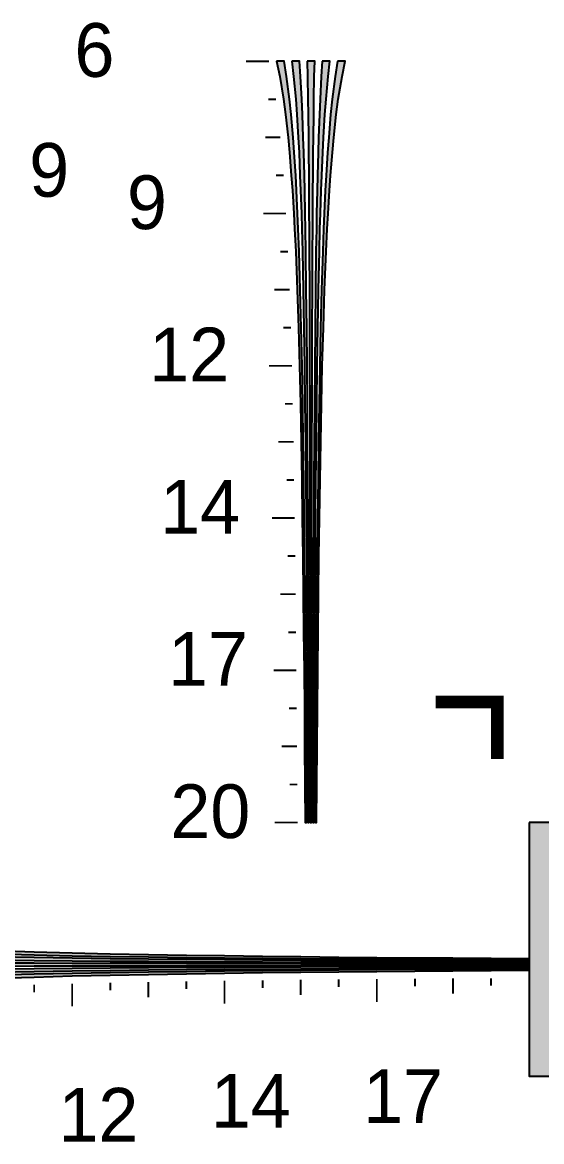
# Model space of a CAD drawing. Header units: millimetres. Extents: x 0 to 791, y 0 to 492.
# Drawn here: x 295.7 to 377.5, y 221.8 to 398.3 of the extents above; entities that cross this region are included whole.
import ezdxf

# ---------------------------------------------------------------- set-up
doc = ezdxf.new("R2010")
doc.units = ezdxf.units.MM
for name, color, linetype in [('CENTER', 7, 'Continuous'), ('LABELS', 7, 'Continuous'), ('SFR', 7, 'Continuous')]:
    doc.layers.add(name, color=color, linetype=linetype)

msp = doc.modelspace()

# ---------------------------------------------------------------- hatches: boundary and pattern name
at = {"layer": 'CENTER', "true_color": 0x000000}
h = msp.add_hatch(color=7, dxfattribs=at)
h.dxf.hatch_style = 1
h.paths.add_polyline_path([(335.77, 392.13), (336.26, 389.73), (336.85, 386.13), (337.17, 383.73), (337.57, 380.13), (337.8, 377.73), (338.08, 374.13), (338.25, 371.73), (338.47, 368.13), (338.59, 365.73), (338.77, 362.12), (339.01, 356.12), (339.21, 350.12), (339.37, 344.12), (339.51, 338.12), (339.63, 332.12), (339.73, 326.12), (339.82, 320.12), (339.9, 314.12), (339.97, 308.12), (340.03, 302.12), (340.09, 296.12), (340.14, 290.12), (340.18, 284.12), (340.23, 278.12), (340.27, 272.12), (340.47, 272.12), (340.44, 278.12), (340.41, 284.12), (340.37, 290.12), (340.33, 296.12), (340.29, 302.12), (340.23, 308.12), (340.18, 314.12), (340.12, 320.12), (340.05, 326.12), (339.97, 332.12), (339.88, 338.12), (339.77, 344.12), (339.64, 350.12), (339.49, 356.12), (339.3, 362.12), (339.17, 365.73), (339.07, 368.13), (338.9, 371.73), (338.77, 374.13), (338.55, 377.73), (338.37, 380.13), (338.05, 383.73), (337.81, 386.13), (337.35, 389.73), (336.97, 392.13), (335.77, 392.13), (335.77, 392.13)])
h = msp.add_hatch(color=7, dxfattribs=at)
h.dxf.hatch_style = 1
h.paths.add_polyline_path([(338.17, 392.13), (338.44, 389.73), (338.77, 386.13), (338.95, 383.73), (339.17, 380.13), (339.3, 377.73), (339.45, 374.13), (339.55, 371.73), (339.67, 368.13), (339.74, 365.73), (339.84, 362.12), (339.97, 356.12), (340.08, 350.12), (340.17, 344.12), (340.24, 338.12), (340.31, 332.12), (340.37, 326.12), (340.42, 320.12), (340.46, 314.12), (340.5, 308.12), (340.54, 302.12), (340.57, 296.12), (340.6, 290.12), (340.62, 284.12), (340.65, 278.12), (340.67, 272.12), (340.87, 272.12), (340.86, 278.12), (340.84, 284.12), (340.83, 290.12), (340.81, 296.12), (340.79, 302.12), (340.77, 308.12), (340.74, 314.12), (340.72, 320.12), (340.69, 326.12), (340.65, 332.12), (340.62, 338.12), (340.57, 344.12), (340.51, 350.12), (340.45, 356.12), (340.37, 362.12), (340.31, 365.73), (340.27, 368.13), (340.2, 371.73), (340.14, 374.13), (340.05, 377.73), (339.97, 380.13), (339.84, 383.73), (339.73, 386.13), (339.53, 389.73), (339.37, 392.13), (338.17, 392.13), (338.17, 392.13)])
h = msp.add_hatch(color=7, dxfattribs=at)
h.dxf.hatch_style = 1
h.paths.add_polyline_path([(340.57, 392.13), (340.62, 389.73), (340.69, 386.13), (340.72, 383.73), (340.77, 380.13), (340.8, 377.73), (340.83, 374.13), (340.84, 371.73), (340.87, 368.13), (340.88, 365.73), (340.9, 362.12), (340.93, 356.12), (340.95, 350.12), (340.97, 344.12), (340.98, 338.12), (340.99, 332.12), (341.01, 326.12), (341.02, 320.12), (341.02, 314.12), (341.04, 308.12), (341.04, 302.12), (341.05, 296.12), (341.05, 290.12), (341.06, 284.12), (341.07, 278.12), (341.07, 272.12), (341.27, 272.12), (341.27, 278.12), (341.28, 284.12), (341.28, 290.12), (341.29, 296.12), (341.29, 302.12), (341.3, 308.12), (341.31, 314.12), (341.32, 320.12), (341.33, 326.12), (341.34, 332.12), (341.35, 338.12), (341.37, 344.12), (341.38, 350.12), (341.41, 356.12), (341.43, 362.12), (341.46, 365.73), (341.47, 368.13), (341.49, 371.73), (341.51, 374.13), (341.55, 377.73), (341.57, 380.13), (341.61, 383.73), (341.65, 386.13), (341.71, 389.73), (341.77, 392.13), (340.57, 392.13), (340.57, 392.13)])
h = msp.add_hatch(color=7, dxfattribs=at)
h.dxf.hatch_style = 1
h.paths.add_polyline_path([(342.97, 392.13), (342.81, 389.73), (342.61, 386.13), (342.5, 383.73), (342.37, 380.13), (342.3, 377.73), (342.19, 374.13), (342.14, 371.73), (342.07, 368.13), (342.03, 365.73), (341.97, 362.12), (341.89, 356.12), (341.82, 350.12), (341.77, 344.12), (341.72, 338.12), (341.68, 332.12), (341.65, 326.12), (341.62, 320.12), (341.59, 314.12), (341.57, 308.12), (341.55, 302.12), (341.53, 296.12), (341.51, 290.12), (341.5, 284.12), (341.48, 278.12), (341.47, 272.12), (341.67, 272.12), (341.69, 278.12), (341.71, 284.12), (341.74, 290.12), (341.77, 296.12), (341.8, 302.12), (341.83, 308.12), (341.88, 314.12), (341.92, 320.12), (341.97, 326.12), (342.03, 332.12), (342.09, 338.12), (342.17, 344.12), (342.26, 350.12), (342.37, 356.12), (342.5, 362.12), (342.6, 365.73), (342.67, 368.13), (342.79, 371.73), (342.88, 374.13), (343.05, 377.73), (343.17, 380.13), (343.39, 383.73), (343.57, 386.13), (343.9, 389.73), (344.17, 392.13), (342.97, 392.13), (342.97, 392.13)])
h = msp.add_hatch(color=7, dxfattribs=at)
h.dxf.hatch_style = 1
h.paths.add_polyline_path([(345.37, 392.13), (344.98, 389.73), (344.53, 386.13), (344.28, 383.73), (343.97, 380.13), (343.8, 377.73), (343.57, 374.13), (343.44, 371.73), (343.27, 368.13), (343.17, 365.73), (343.03, 362.12), (342.85, 356.12), (342.7, 350.12), (342.57, 344.12), (342.46, 338.12), (342.37, 332.12), (342.29, 326.12), (342.22, 320.12), (342.16, 314.12), (342.1, 308.12), (342.05, 302.12), (342.01, 296.12), (341.97, 290.12), (341.93, 284.12), (341.9, 278.12), (341.87, 272.12), (342.07, 272.12), (342.11, 278.12), (342.15, 284.12), (342.19, 290.12), (342.25, 296.12), (342.3, 302.12), (342.37, 308.12), (342.44, 314.12), (342.52, 320.12), (342.61, 326.12), (342.71, 332.12), (342.83, 338.12), (342.97, 344.12), (343.13, 350.12), (343.33, 356.12), (343.57, 362.12), (343.74, 365.73), (343.87, 368.13), (344.08, 371.73), (344.25, 374.13), (344.55, 377.73), (344.77, 380.13), (345.17, 383.73), (345.49, 386.13), (346.08, 389.73), (346.57, 392.13), (345.37, 392.13), (345.37, 392.13)])
h = msp.add_hatch(color=7, dxfattribs=at)
h.dxf.hatch_style = 1
h.paths.add_polyline_path([(375.56, 272.13), (375.56, 232.12), (415.56, 232.12), (415.56, 272.13), (375.56, 272.13)])
h = msp.add_hatch(color=7, dxfattribs=at)
h.dxf.hatch_style = 1
h.paths.add_polyline_path([(255.56, 253.93), (257.96, 253.54), (261.56, 253.09), (263.96, 252.84), (267.56, 252.53), (269.96, 252.35), (273.56, 252.13), (275.96, 251.99), (279.56, 251.83), (281.96, 251.72), (285.56, 251.59), (291.56, 251.41), (297.56, 251.26), (303.56, 251.12), (309.56, 251.02), (315.56, 250.93), (321.56, 250.85), (327.56, 250.78), (333.56, 250.72), (339.56, 250.66), (345.56, 250.61), (351.56, 250.57), (357.56, 250.52), (363.56, 250.49), (369.56, 250.46), (375.56, 250.43), (375.56, 250.63), (369.56, 250.67), (363.56, 250.71), (357.56, 250.75), (351.56, 250.81), (345.56, 250.86), (339.56, 250.93), (333.56, 251), (327.56, 251.08), (321.56, 251.17), (315.56, 251.27), (309.56, 251.39), (303.56, 251.53), (297.56, 251.69), (291.56, 251.89), (285.56, 252.13), (281.96, 252.3), (279.56, 252.43), (275.96, 252.64), (273.56, 252.81), (269.96, 253.1), (267.56, 253.33), (263.96, 253.73), (261.56, 254.05), (257.96, 254.63), (255.56, 255.13), (255.56, 253.93), (255.56, 253.93)])
h = msp.add_hatch(color=7, dxfattribs=at)
h.dxf.hatch_style = 1
h.paths.add_polyline_path([(255.56, 251.53), (257.96, 251.36), (261.56, 251.17), (263.96, 251.06), (267.56, 250.93), (269.96, 250.85), (273.56, 250.75), (275.96, 250.7), (279.56, 250.63), (281.96, 250.58), (285.56, 250.52), (291.56, 250.45), (297.56, 250.38), (303.56, 250.33), (309.56, 250.28), (315.56, 250.24), (321.56, 250.21), (327.56, 250.18), (333.56, 250.15), (339.56, 250.13), (345.56, 250.1), (351.56, 250.09), (357.56, 250.07), (363.56, 250.06), (369.56, 250.04), (375.56, 250.02), (375.56, 250.22), (369.56, 250.25), (363.56, 250.27), (357.56, 250.29), (351.56, 250.32), (345.56, 250.36), (339.56, 250.39), (333.56, 250.43), (327.56, 250.48), (321.56, 250.52), (315.56, 250.58), (309.56, 250.65), (303.56, 250.73), (297.56, 250.82), (291.56, 250.93), (285.56, 251.06), (281.96, 251.15), (279.56, 251.23), (275.96, 251.35), (273.56, 251.44), (269.96, 251.6), (267.56, 251.72), (263.96, 251.95), (261.56, 252.13), (257.96, 252.46), (255.56, 252.73), (255.56, 251.53), (255.56, 251.53)])
h = msp.add_hatch(color=7, dxfattribs=at)
h.dxf.hatch_style = 1
h.paths.add_polyline_path([(255.56, 249.13), (257.96, 249.18), (261.56, 249.25), (263.96, 249.28), (267.56, 249.32), (269.96, 249.35), (273.56, 249.38), (275.96, 249.4), (279.56, 249.43), (281.96, 249.44), (285.56, 249.46), (291.56, 249.49), (297.56, 249.51), (303.56, 249.53), (309.56, 249.54), (315.56, 249.55), (321.56, 249.56), (327.56, 249.58), (333.56, 249.58), (339.56, 249.59), (345.56, 249.6), (351.56, 249.61), (357.56, 249.61), (363.56, 249.62), (369.56, 249.62), (375.56, 249.62), (375.56, 249.83), (369.56, 249.83), (363.56, 249.83), (357.56, 249.84), (351.56, 249.85), (345.56, 249.85), (339.56, 249.86), (333.56, 249.87), (327.56, 249.88), (321.56, 249.89), (315.56, 249.9), (309.56, 249.91), (303.56, 249.92), (297.56, 249.94), (291.56, 249.97), (285.56, 249.99), (281.96, 250.01), (279.56, 250.03), (275.96, 250.05), (273.56, 250.07), (269.96, 250.1), (267.56, 250.13), (263.96, 250.17), (261.56, 250.21), (257.96, 250.27), (255.56, 250.33), (255.56, 249.13), (255.56, 249.13)])
h = msp.add_hatch(color=7, dxfattribs=at)
h.dxf.hatch_style = 1
h.paths.add_polyline_path([(255.56, 246.73), (257.96, 247), (261.56, 247.33), (263.96, 247.51), (267.56, 247.73), (269.96, 247.85), (273.56, 248.01), (275.96, 248.11), (279.56, 248.23), (281.96, 248.3), (285.56, 248.39), (291.56, 248.53), (297.56, 248.63), (303.56, 248.72), (309.56, 248.8), (315.56, 248.87), (321.56, 248.93), (327.56, 248.98), (333.56, 249.02), (339.56, 249.06), (345.56, 249.1), (351.56, 249.13), (357.56, 249.16), (363.56, 249.18), (369.56, 249.2), (375.56, 249.23), (375.56, 249.43), (369.56, 249.41), (363.56, 249.4), (357.56, 249.38), (351.56, 249.37), (345.56, 249.35), (339.56, 249.32), (333.56, 249.3), (327.56, 249.28), (321.56, 249.25), (315.56, 249.21), (309.56, 249.17), (303.56, 249.13), (297.56, 249.07), (291.56, 249.01), (285.56, 248.93), (281.96, 248.87), (279.56, 248.83), (275.96, 248.75), (273.56, 248.7), (269.96, 248.6), (267.56, 248.53), (263.96, 248.39), (261.56, 248.29), (257.96, 248.09), (255.56, 247.93), (255.56, 246.73), (255.56, 246.73)])
h = msp.add_hatch(color=7, dxfattribs=at)
h.dxf.hatch_style = 1
h.paths.add_polyline_path([(255.56, 244.33), (257.96, 244.82), (261.56, 245.41), (263.96, 245.72), (267.56, 246.13), (269.96, 246.35), (273.56, 246.64), (275.96, 246.81), (279.56, 247.03), (281.96, 247.15), (285.56, 247.32), (291.56, 247.57), (297.56, 247.76), (303.56, 247.93), (309.56, 248.06), (315.56, 248.18), (321.56, 248.29), (327.56, 248.38), (333.56, 248.45), (339.56, 248.53), (345.56, 248.59), (351.56, 248.65), (357.56, 248.7), (363.56, 248.74), (369.56, 248.78), (375.56, 248.83), (375.56, 249.02), (369.56, 248.99), (363.56, 248.96), (357.56, 248.93), (351.56, 248.89), (345.56, 248.84), (339.56, 248.79), (333.56, 248.74), (327.56, 248.68), (321.56, 248.6), (315.56, 248.53), (309.56, 248.43), (303.56, 248.33), (297.56, 248.2), (291.56, 248.05), (285.56, 247.86), (281.96, 247.73), (279.56, 247.63), (275.96, 247.46), (273.56, 247.33), (269.96, 247.1), (267.56, 246.92), (263.96, 246.61), (261.56, 246.37), (257.96, 245.91), (255.56, 245.53), (255.56, 244.33)])

# ---------------------------------------------------------------- linework, layer by layer
at = {"layer": 'CENTER', "color": 250, "lineweight": 35, "const_width": 0.3}
for points in [[(330.97, 392.13), (334.57, 392.13)], [(334.45, 386.13), (335.65, 386.13)], [(333.97, 380.13), (336.37, 380.13)], [(335.68, 374.13), (336.88, 374.13)], [(333.67, 368.13), (337.27, 368.13)], [(336.37, 362.12), (337.57, 362.12)], [(335.41, 356.12), (337.81, 356.12)], [(336.81, 350.12), (338.01, 350.12)], [(334.57, 344.12), (338.17, 344.12)], [(337.11, 338.12), (338.31, 338.12)], [(336.03, 332.13), (338.43, 332.13)], [(337.33, 326.12), (338.53, 326.12)], [(335.02, 320.12), (338.62, 320.12)], [(337.5, 314.12), (338.7, 314.12)], [(336.37, 308.12), (338.77, 308.12)], [(337.63, 302.12), (338.83, 302.12)], [(335.29, 296.12), (338.89, 296.12)], [(337.74, 290.12), (338.94, 290.12)], [(336.58, 284.12), (338.98, 284.12)], [(337.83, 278.12), (339.03, 278.12)], [(335.47, 272.12), (339.07, 272.12)], [(315.56, 244.58), (315.56, 246.98)], [(321.56, 245.89), (321.56, 247.09)], [(327.56, 243.58), (327.56, 247.18)], [(333.56, 246.05), (333.56, 247.25)], [(339.56, 244.93), (339.56, 247.33)], [(345.56, 246.19), (345.56, 247.39)], [(351.56, 243.85), (351.56, 247.45)], [(357.56, 246.3), (357.56, 247.5)], [(363.56, 245.14), (363.56, 247.54)], [(369.56, 246.38), (369.56, 247.58)], [(297.56, 245.36), (297.56, 246.56)], [(303.56, 243.13), (303.56, 246.73)], [(309.56, 245.66), (309.56, 246.86)]]:
    msp.add_lwpolyline(points, dxfattribs=at)
at = {"layer": 'CENTER', "color": 250}
for points in [[(335.77, 392.13), (336.26, 389.73), (336.85, 386.13), (337.17, 383.73), (337.57, 380.13), (337.8, 377.73), (338.08, 374.13), (338.25, 371.73), (338.47, 368.13), (338.59, 365.73), (338.77, 362.12), (339.01, 356.12), (339.21, 350.12), (339.37, 344.12), (339.51, 338.12), (339.63, 332.12), (339.73, 326.12), (339.82, 320.12), (339.9, 314.12), (339.97, 308.12), (340.03, 302.12), (340.09, 296.12), (340.14, 290.12), (340.18, 284.12), (340.23, 278.12), (340.27, 272.12), (340.47, 272.12), (340.44, 278.12), (340.41, 284.12), (340.37, 290.12), (340.33, 296.12), (340.29, 302.12), (340.23, 308.12), (340.18, 314.12), (340.12, 320.12), (340.05, 326.12), (339.97, 332.12), (339.88, 338.12), (339.77, 344.12), (339.64, 350.12), (339.49, 356.12), (339.3, 362.12), (339.17, 365.73), (339.07, 368.13), (338.9, 371.73), (338.77, 374.13), (338.55, 377.73), (338.37, 380.13), (338.05, 383.73), (337.81, 386.13), (337.35, 389.73), (336.97, 392.13), (335.77, 392.13), (335.77, 392.13)], [(338.17, 392.13), (338.44, 389.73), (338.77, 386.13), (338.95, 383.73), (339.17, 380.13), (339.3, 377.73), (339.45, 374.13), (339.55, 371.73), (339.67, 368.13), (339.74, 365.73), (339.84, 362.12), (339.97, 356.12), (340.08, 350.12), (340.17, 344.12), (340.24, 338.12), (340.31, 332.12), (340.37, 326.12), (340.42, 320.12), (340.46, 314.12), (340.5, 308.12), (340.54, 302.12), (340.57, 296.12), (340.6, 290.12), (340.62, 284.12), (340.65, 278.12), (340.67, 272.12), (340.87, 272.12), (340.86, 278.12), (340.84, 284.12), (340.83, 290.12), (340.81, 296.12), (340.79, 302.12), (340.77, 308.12), (340.74, 314.12), (340.72, 320.12), (340.69, 326.12), (340.65, 332.12), (340.62, 338.12), (340.57, 344.12), (340.51, 350.12), (340.45, 356.12), (340.37, 362.12), (340.31, 365.73), (340.27, 368.13), (340.2, 371.73), (340.14, 374.13), (340.05, 377.73), (339.97, 380.13), (339.84, 383.73), (339.73, 386.13), (339.53, 389.73), (339.37, 392.13), (338.17, 392.13), (338.17, 392.13)], [(340.57, 392.13), (340.62, 389.73), (340.69, 386.13), (340.72, 383.73), (340.77, 380.13), (340.8, 377.73), (340.83, 374.13), (340.84, 371.73), (340.87, 368.13), (340.88, 365.73), (340.9, 362.12), (340.93, 356.12), (340.95, 350.12), (340.97, 344.12), (340.98, 338.12), (340.99, 332.12), (341.01, 326.12), (341.02, 320.12), (341.02, 314.12), (341.04, 308.12), (341.04, 302.12), (341.05, 296.12), (341.05, 290.12), (341.06, 284.12), (341.07, 278.12), (341.07, 272.12), (341.27, 272.12), (341.27, 278.12), (341.28, 284.12), (341.28, 290.12), (341.29, 296.12), (341.29, 302.12), (341.3, 308.12), (341.31, 314.12), (341.32, 320.12), (341.33, 326.12), (341.34, 332.12), (341.35, 338.12), (341.37, 344.12), (341.38, 350.12), (341.41, 356.12), (341.43, 362.12), (341.46, 365.73), (341.47, 368.13), (341.49, 371.73), (341.51, 374.13), (341.55, 377.73), (341.57, 380.13), (341.61, 383.73), (341.65, 386.13), (341.71, 389.73), (341.77, 392.13), (340.57, 392.13), (340.57, 392.13)], [(342.97, 392.13), (342.81, 389.73), (342.61, 386.13), (342.5, 383.73), (342.37, 380.13), (342.3, 377.73), (342.19, 374.13), (342.14, 371.73), (342.07, 368.13), (342.03, 365.73), (341.97, 362.12), (341.89, 356.12), (341.82, 350.12), (341.77, 344.12), (341.72, 338.12), (341.68, 332.12), (341.65, 326.12), (341.62, 320.12), (341.59, 314.12), (341.57, 308.12), (341.55, 302.12), (341.53, 296.12), (341.51, 290.12), (341.5, 284.12), (341.48, 278.12), (341.47, 272.12), (341.67, 272.12), (341.69, 278.12), (341.71, 284.12), (341.74, 290.12), (341.77, 296.12), (341.8, 302.12), (341.83, 308.12), (341.88, 314.12), (341.92, 320.12), (341.97, 326.12), (342.03, 332.12), (342.09, 338.12), (342.17, 344.12), (342.26, 350.12), (342.37, 356.12), (342.5, 362.12), (342.6, 365.73), (342.67, 368.13), (342.79, 371.73), (342.88, 374.13), (343.05, 377.73), (343.17, 380.13), (343.39, 383.73), (343.57, 386.13), (343.9, 389.73), (344.17, 392.13), (342.97, 392.13), (342.97, 392.13)], [(345.37, 392.13), (344.98, 389.73), (344.53, 386.13), (344.28, 383.73), (343.97, 380.13), (343.8, 377.73), (343.57, 374.13), (343.44, 371.73), (343.27, 368.13), (343.17, 365.73), (343.03, 362.12), (342.85, 356.12), (342.7, 350.12), (342.57, 344.12), (342.46, 338.12), (342.37, 332.12), (342.29, 326.12), (342.22, 320.12), (342.16, 314.12), (342.1, 308.12), (342.05, 302.12), (342.01, 296.12), (341.97, 290.12), (341.93, 284.12), (341.9, 278.12), (341.87, 272.12), (342.07, 272.12), (342.11, 278.12), (342.15, 284.12), (342.19, 290.12), (342.25, 296.12), (342.3, 302.12), (342.37, 308.12), (342.44, 314.12), (342.52, 320.12), (342.61, 326.12), (342.71, 332.12), (342.83, 338.12), (342.97, 344.12), (343.13, 350.12), (343.33, 356.12), (343.57, 362.12), (343.74, 365.73), (343.87, 368.13), (344.08, 371.73), (344.25, 374.13), (344.55, 377.73), (344.77, 380.13), (345.17, 383.73), (345.49, 386.13), (346.08, 389.73), (346.57, 392.13), (345.37, 392.13), (345.37, 392.13)], [(375.56, 272.13), (375.56, 232.12), (415.56, 232.12), (415.56, 272.13), (375.56, 272.13)]]:
    msp.add_lwpolyline(points, close=True, dxfattribs=at)
for points in [[(291.56, 251.41), (297.56, 251.26), (303.56, 251.12), (309.56, 251.02), (315.56, 250.93), (321.56, 250.85), (327.56, 250.78), (333.56, 250.72), (339.56, 250.66), (345.56, 250.61), (351.56, 250.57), (357.56, 250.52), (363.56, 250.49), (369.56, 250.46), (375.56, 250.43), (375.56, 250.63), (369.56, 250.67), (363.56, 250.71), (357.56, 250.75), (351.56, 250.81), (345.56, 250.86), (339.56, 250.93), (333.56, 251), (327.56, 251.08), (321.56, 251.17), (315.56, 251.27), (309.56, 251.39), (303.56, 251.53), (297.56, 251.69), (291.56, 251.89)], [(291.56, 250.45), (297.56, 250.38), (303.56, 250.33), (309.56, 250.28), (315.56, 250.24), (321.56, 250.21), (327.56, 250.18), (333.56, 250.15), (339.56, 250.13), (345.56, 250.1), (351.56, 250.09), (357.56, 250.07), (363.56, 250.06), (369.56, 250.04), (375.56, 250.02), (375.56, 250.22), (369.56, 250.25), (363.56, 250.27), (357.56, 250.29), (351.56, 250.32), (345.56, 250.36), (339.56, 250.39), (333.56, 250.43), (327.56, 250.48), (321.56, 250.52), (315.56, 250.58), (309.56, 250.65), (303.56, 250.73), (297.56, 250.82), (291.56, 250.93)], [(291.56, 249.49), (297.56, 249.51), (303.56, 249.53), (309.56, 249.54), (315.56, 249.55), (321.56, 249.56), (327.56, 249.58), (333.56, 249.58), (339.56, 249.59), (345.56, 249.6), (351.56, 249.61), (357.56, 249.61), (363.56, 249.62), (369.56, 249.62), (375.56, 249.62), (375.56, 249.83), (369.56, 249.83), (363.56, 249.83), (357.56, 249.84), (351.56, 249.85), (345.56, 249.85), (339.56, 249.86), (333.56, 249.87), (327.56, 249.88), (321.56, 249.89), (315.56, 249.9), (309.56, 249.91), (303.56, 249.92), (297.56, 249.94), (291.56, 249.97)], [(291.56, 248.53), (297.56, 248.63), (303.56, 248.72), (309.56, 248.8), (315.56, 248.87), (321.56, 248.93), (327.56, 248.98), (333.56, 249.02), (339.56, 249.06), (345.56, 249.1), (351.56, 249.13), (357.56, 249.16), (363.56, 249.18), (369.56, 249.2), (375.56, 249.23), (375.56, 249.43), (369.56, 249.41), (363.56, 249.4), (357.56, 249.38), (351.56, 249.37), (345.56, 249.35), (339.56, 249.32), (333.56, 249.3), (327.56, 249.28), (321.56, 249.25), (315.56, 249.21), (309.56, 249.17), (303.56, 249.13), (297.56, 249.07), (291.56, 249.01)], [(291.56, 247.57), (297.56, 247.76), (303.56, 247.93), (309.56, 248.06), (315.56, 248.18), (321.56, 248.29), (327.56, 248.38), (333.56, 248.45), (339.56, 248.53), (345.56, 248.59), (351.56, 248.65), (357.56, 248.7), (363.56, 248.74), (369.56, 248.78), (375.56, 248.83), (375.56, 249.02), (369.56, 248.99), (363.56, 248.96), (357.56, 248.93), (351.56, 248.89), (345.56, 248.84), (339.56, 248.79), (333.56, 248.74), (327.56, 248.68), (321.56, 248.6), (315.56, 248.53), (309.56, 248.43), (303.56, 248.33), (297.56, 248.2), (291.56, 248.05)]]:
    msp.add_lwpolyline(points, dxfattribs=at)
at = {"layer": 'CENTER', "color": 250, "true_color": 0x000000}
for points in [[(336.97, 392.13), (335.77, 392.13), (336.26, 389.73)], [(336.97, 392.13), (336.26, 389.73), (336.85, 386.13)], [(336.97, 392.13), (336.85, 386.13), (337.17, 383.73)], [(336.97, 392.13), (337.17, 383.73), (337.57, 380.13)], [(336.97, 392.13), (337.57, 380.13), (337.8, 377.73)], [(336.97, 392.13), (337.8, 377.73), (338.08, 374.13)], [(336.97, 392.13), (338.08, 374.13), (338.25, 371.73)], [(336.97, 392.13), (338.25, 371.73), (339.64, 350.12)], [(336.97, 392.13), (339.64, 350.12), (339.49, 356.12)], [(336.97, 392.13), (339.49, 356.12), (339.3, 362.12)], [(336.97, 392.13), (339.3, 362.12), (339.17, 365.73)], [(336.97, 392.13), (339.17, 365.73), (339.07, 368.13)], [(336.97, 392.13), (339.07, 368.13), (338.9, 371.73)], [(336.97, 392.13), (338.9, 371.73), (338.77, 374.13)], [(336.97, 392.13), (338.77, 374.13), (338.55, 377.73)], [(336.97, 392.13), (338.55, 377.73), (338.37, 380.13)], [(336.97, 392.13), (338.37, 380.13), (338.05, 383.73)], [(336.97, 392.13), (338.05, 383.73), (337.81, 386.13)], [(337.81, 386.13), (337.35, 389.73), (336.97, 392.13)], [(339.37, 392.13), (338.17, 392.13), (338.44, 389.73)], [(339.37, 392.13), (338.44, 389.73), (338.77, 386.13)], [(339.37, 392.13), (338.77, 386.13), (338.95, 383.73)], [(339.37, 392.13), (338.95, 383.73), (339.17, 380.13)], [(339.37, 392.13), (339.17, 380.13), (339.3, 377.73)], [(339.37, 392.13), (339.3, 377.73), (339.45, 374.13)], [(339.37, 392.13), (339.45, 374.13), (339.55, 371.73)], [(339.37, 392.13), (339.55, 371.73), (339.67, 368.13)], [(339.37, 392.13), (339.67, 368.13), (339.74, 365.73)], [(339.37, 392.13), (339.74, 365.73), (339.84, 362.12)], [(339.37, 392.13), (339.84, 362.12), (339.97, 356.12)], [(339.37, 392.13), (339.97, 356.12), (340.08, 350.12)], [(339.37, 392.13), (340.08, 350.12), (340.74, 314.12)], [(339.37, 392.13), (340.74, 314.12), (340.72, 320.12)], [(339.37, 392.13), (340.72, 320.12), (340.69, 326.12)], [(339.37, 392.13), (340.69, 326.12), (340.65, 332.12)], [(339.37, 392.13), (340.65, 332.12), (340.62, 338.12)], [(339.37, 392.13), (340.62, 338.12), (340.57, 344.12)], [(339.37, 392.13), (340.57, 344.12), (340.51, 350.12)], [(339.37, 392.13), (340.51, 350.12), (340.45, 356.12)], [(339.37, 392.13), (340.45, 356.12), (340.37, 362.12)], [(339.37, 392.13), (340.37, 362.12), (340.31, 365.73)], [(339.37, 392.13), (340.31, 365.73), (340.27, 368.13)], [(339.37, 392.13), (340.27, 368.13), (340.2, 371.73)], [(339.37, 392.13), (340.2, 371.73), (340.14, 374.13)], [(339.37, 392.13), (340.14, 374.13), (340.05, 377.73)], [(339.37, 392.13), (340.05, 377.73), (339.97, 380.13)], [(339.37, 392.13), (339.97, 380.13), (339.84, 383.73)], [(339.37, 392.13), (339.84, 383.73), (339.73, 386.13)], [(339.73, 386.13), (339.53, 389.73), (339.37, 392.13)], [(341.77, 392.13), (340.57, 392.13), (340.62, 389.73)], [(341.77, 392.13), (340.62, 389.73), (340.69, 386.13)], [(341.77, 392.13), (340.69, 386.13), (340.72, 383.73)], [(341.77, 392.13), (340.72, 383.73), (340.77, 380.13)], [(341.77, 392.13), (340.77, 380.13), (340.8, 377.73)], [(341.77, 392.13), (340.8, 377.73), (340.83, 374.13)], [(341.77, 392.13), (340.83, 374.13), (340.84, 371.73)], [(341.77, 392.13), (340.84, 371.73), (340.87, 368.13)], [(341.77, 392.13), (340.87, 368.13), (340.88, 365.73)], [(341.77, 392.13), (340.88, 365.73), (340.9, 362.12)], [(341.77, 392.13), (340.9, 362.12), (340.93, 356.12)], [(340.93, 356.12), (341.71, 389.73), (341.77, 392.13)], [(344.17, 392.13), (342.37, 380.13), (342.3, 377.73)], [(342.3, 377.73), (343.9, 389.73), (344.17, 392.13)], [(344.17, 392.13), (342.5, 383.73), (342.37, 380.13)], [(344.17, 392.13), (342.61, 386.13), (342.5, 383.73)], [(344.17, 392.13), (342.81, 389.73), (342.61, 386.13)], [(344.17, 392.13), (342.97, 392.13), (342.81, 389.73)], [(346.57, 392.13), (344.28, 383.73), (343.97, 380.13)], [(343.97, 380.13), (346.08, 389.73), (346.57, 392.13)], [(346.57, 392.13), (344.53, 386.13), (344.28, 383.73)], [(346.57, 392.13), (344.98, 389.73), (344.53, 386.13)], [(346.57, 392.13), (345.37, 392.13), (344.98, 389.73)], [(340.93, 356.12), (341.65, 386.13), (341.71, 389.73)], [(342.3, 377.73), (343.57, 386.13), (343.9, 389.73)], [(343.97, 380.13), (345.49, 386.13), (346.08, 389.73)], [(340.93, 356.12), (341.61, 383.73), (341.65, 386.13)], [(342.3, 377.73), (343.39, 383.73), (343.57, 386.13)], [(343.97, 380.13), (345.17, 383.73), (345.49, 386.13)], [(340.93, 356.12), (341.57, 380.13), (341.61, 383.73)], [(342.3, 377.73), (343.17, 380.13), (343.39, 383.73)], [(343.97, 380.13), (344.77, 380.13), (345.17, 383.73)], [(340.93, 356.12), (341.55, 377.73), (341.57, 380.13)], [(343.97, 380.13), (342.29, 326.12), (342.22, 320.12)], [(343.97, 380.13), (342.22, 320.12), (343.13, 350.12)], [(343.97, 380.13), (342.37, 332.12), (342.29, 326.12)], [(342.3, 377.73), (343.05, 377.73), (343.17, 380.13)], [(343.97, 380.13), (342.46, 338.12), (342.37, 332.12)], [(343.97, 380.13), (342.57, 344.12), (342.46, 338.12)], [(343.97, 380.13), (342.7, 350.12), (342.57, 344.12)], [(343.97, 380.13), (342.85, 356.12), (342.7, 350.12)], [(343.97, 380.13), (343.03, 362.12), (342.85, 356.12)], [(343.97, 380.13), (343.17, 365.73), (343.03, 362.12)], [(343.97, 380.13), (343.13, 350.12), (343.33, 356.12)], [(343.97, 380.13), (343.27, 368.13), (343.17, 365.73)], [(343.97, 380.13), (343.44, 371.73), (343.27, 368.13)], [(343.97, 380.13), (343.33, 356.12), (343.57, 362.12)], [(343.97, 380.13), (343.57, 374.13), (343.44, 371.73)], [(343.97, 380.13), (343.8, 377.73), (343.57, 374.13)], [(343.97, 380.13), (343.57, 362.12), (343.74, 365.73)], [(343.97, 380.13), (343.74, 365.73), (343.87, 368.13)], [(343.97, 380.13), (343.87, 368.13), (344.08, 371.73)], [(343.97, 380.13), (344.08, 371.73), (344.25, 374.13)], [(343.97, 380.13), (344.25, 374.13), (344.55, 377.73)], [(343.97, 380.13), (344.55, 377.73), (344.77, 380.13)], [(340.93, 356.12), (341.51, 374.13), (341.55, 377.73)], [(342.3, 377.73), (341.48, 278.12), (341.47, 272.12)], [(342.3, 377.73), (341.47, 272.12), (341.83, 308.12)], [(342.3, 377.73), (341.5, 284.12), (341.48, 278.12)], [(342.3, 377.73), (341.51, 290.12), (341.5, 284.12)], [(342.3, 377.73), (341.53, 296.12), (341.51, 290.12)], [(342.3, 377.73), (341.55, 302.12), (341.53, 296.12)], [(342.3, 377.73), (341.57, 308.12), (341.55, 302.12)], [(342.3, 377.73), (341.59, 314.12), (341.57, 308.12)], [(342.3, 377.73), (341.62, 320.12), (341.59, 314.12)], [(342.3, 377.73), (341.65, 326.12), (341.62, 320.12)], [(342.3, 377.73), (341.68, 332.12), (341.65, 326.12)], [(342.3, 377.73), (341.72, 338.12), (341.68, 332.12)], [(342.3, 377.73), (341.77, 344.12), (341.72, 338.12)], [(342.3, 377.73), (341.82, 350.12), (341.77, 344.12)], [(342.3, 377.73), (341.89, 356.12), (341.82, 350.12)], [(342.3, 377.73), (341.83, 308.12), (341.88, 314.12)], [(342.3, 377.73), (341.88, 314.12), (341.92, 320.12)], [(342.3, 377.73), (341.97, 362.12), (341.89, 356.12)], [(342.3, 377.73), (341.92, 320.12), (341.97, 326.12)], [(342.3, 377.73), (342.03, 365.73), (341.97, 362.12)], [(342.3, 377.73), (341.97, 326.12), (342.03, 332.12)], [(342.3, 377.73), (342.07, 368.13), (342.03, 365.73)], [(342.3, 377.73), (342.03, 332.12), (342.09, 338.12)], [(342.3, 377.73), (342.14, 371.73), (342.07, 368.13)], [(342.3, 377.73), (342.09, 338.12), (342.17, 344.12)], [(342.3, 377.73), (342.19, 374.13), (342.14, 371.73)], [(342.3, 377.73), (342.17, 344.12), (342.26, 350.12)], [(342.3, 377.73), (342.26, 350.12), (342.37, 356.12)], [(342.3, 377.73), (342.37, 356.12), (342.5, 362.12)], [(342.3, 377.73), (342.5, 362.12), (342.6, 365.73)], [(342.3, 377.73), (342.6, 365.73), (342.67, 368.13)], [(342.3, 377.73), (342.67, 368.13), (342.79, 371.73)], [(342.3, 377.73), (342.79, 371.73), (342.88, 374.13)], [(342.3, 377.73), (342.88, 374.13), (343.05, 377.73)], [(340.93, 356.12), (341.49, 371.73), (341.51, 374.13)], [(338.25, 371.73), (338.47, 368.13), (339.64, 350.12)], [(340.93, 356.12), (341.47, 368.13), (341.49, 371.73)], [(338.47, 368.13), (338.59, 365.73), (339.77, 344.12)], [(338.47, 368.13), (339.77, 344.12), (339.64, 350.12)], [(340.93, 356.12), (341.46, 365.73), (341.47, 368.13)], [(338.59, 365.73), (338.77, 362.12), (339.77, 344.12)], [(340.93, 356.12), (341.43, 362.12), (341.46, 365.73)], [(338.77, 362.12), (339.01, 356.12), (339.88, 338.12)], [(338.77, 362.12), (339.88, 338.12), (339.77, 344.12)], [(340.93, 356.12), (341.41, 356.12), (341.43, 362.12)], [(339.01, 356.12), (339.21, 350.12), (340.05, 326.12)], [(339.01, 356.12), (340.05, 326.12), (339.97, 332.12)], [(339.01, 356.12), (339.97, 332.12), (339.88, 338.12)], [(340.93, 356.12), (340.95, 350.12), (341.27, 272.12)], [(340.93, 356.12), (341.27, 272.12), (341.27, 278.12)], [(340.93, 356.12), (341.27, 278.12), (341.28, 284.12)], [(340.93, 356.12), (341.28, 284.12), (341.28, 290.12)], [(340.93, 356.12), (341.28, 290.12), (341.29, 296.12)], [(340.93, 356.12), (341.29, 296.12), (341.29, 302.12)], [(340.93, 356.12), (341.29, 302.12), (341.3, 308.12)], [(340.93, 356.12), (341.3, 308.12), (341.31, 314.12)], [(340.93, 356.12), (341.31, 314.12), (341.32, 320.12)], [(340.93, 356.12), (341.32, 320.12), (341.33, 326.12)], [(340.93, 356.12), (341.33, 326.12), (341.34, 332.12)], [(340.93, 356.12), (341.34, 332.12), (341.35, 338.12)], [(340.93, 356.12), (341.35, 338.12), (341.37, 344.12)], [(340.93, 356.12), (341.37, 344.12), (341.38, 350.12)], [(340.93, 356.12), (341.38, 350.12), (341.41, 356.12)], [(339.21, 350.12), (339.37, 344.12), (340.12, 320.12)], [(339.21, 350.12), (340.12, 320.12), (340.05, 326.12)], [(340.08, 350.12), (340.17, 344.12), (340.77, 308.12)], [(340.08, 350.12), (340.77, 308.12), (340.74, 314.12)], [(340.95, 350.12), (340.97, 344.12), (341.27, 272.12)], [(342.22, 320.12), (342.97, 344.12), (343.13, 350.12)], [(339.37, 344.12), (339.51, 338.12), (340.23, 308.12)], [(339.37, 344.12), (340.23, 308.12), (340.18, 314.12)], [(339.37, 344.12), (340.18, 314.12), (340.12, 320.12)], [(340.17, 344.12), (340.24, 338.12), (340.81, 296.12)], [(340.17, 344.12), (340.81, 296.12), (340.79, 302.12)], [(340.17, 344.12), (340.79, 302.12), (340.77, 308.12)], [(340.97, 344.12), (340.98, 338.12), (341.27, 272.12)], [(342.22, 320.12), (342.83, 338.12), (342.97, 344.12)], [(339.51, 338.12), (339.63, 332.12), (340.29, 302.12)], [(339.51, 338.12), (340.29, 302.12), (340.23, 308.12)], [(340.24, 338.12), (340.31, 332.12), (340.83, 290.12)], [(340.24, 338.12), (340.83, 290.12), (340.81, 296.12)], [(340.98, 338.12), (340.99, 332.12), (341.27, 272.12)], [(342.22, 320.12), (342.71, 332.12), (342.83, 338.12)], [(339.63, 332.12), (339.73, 326.12), (340.37, 290.12)], [(339.63, 332.12), (340.37, 290.12), (340.33, 296.12)], [(339.63, 332.12), (340.33, 296.12), (340.29, 302.12)], [(340.31, 332.12), (340.37, 326.12), (340.86, 278.12)], [(340.31, 332.12), (340.86, 278.12), (340.84, 284.12)], [(340.31, 332.12), (340.84, 284.12), (340.83, 290.12)], [(340.99, 332.12), (341.01, 326.12), (341.02, 320.12)], [(340.99, 332.12), (341.02, 320.12), (341.27, 272.12)], [(342.22, 320.12), (342.61, 326.12), (342.71, 332.12)], [(339.73, 326.12), (339.82, 320.12), (340.41, 284.12)], [(339.73, 326.12), (340.41, 284.12), (340.37, 290.12)], [(340.37, 326.12), (340.42, 320.12), (340.87, 272.12)], [(340.37, 326.12), (340.87, 272.12), (340.86, 278.12)], [(342.22, 320.12), (342.52, 320.12), (342.61, 326.12)], [(339.82, 320.12), (339.9, 314.12), (340.47, 272.12)], [(339.82, 320.12), (340.47, 272.12), (340.44, 278.12)], [(339.82, 320.12), (340.44, 278.12), (340.41, 284.12)], [(340.42, 320.12), (340.46, 314.12), (340.87, 272.12)], [(341.02, 320.12), (341.02, 314.12), (341.04, 308.12)], [(341.02, 320.12), (341.04, 308.12), (341.27, 272.12)], [(342.22, 320.12), (341.9, 278.12), (341.87, 272.12)], [(342.22, 320.12), (341.87, 272.12), (342.07, 272.12)], [(342.22, 320.12), (341.93, 284.12), (341.9, 278.12)], [(342.22, 320.12), (341.97, 290.12), (341.93, 284.12)], [(342.22, 320.12), (342.01, 296.12), (341.97, 290.12)], [(342.22, 320.12), (342.05, 302.12), (342.01, 296.12)], [(342.22, 320.12), (342.1, 308.12), (342.05, 302.12)], [(342.22, 320.12), (342.07, 272.12), (342.11, 278.12)], [(342.22, 320.12), (342.16, 314.12), (342.1, 308.12)], [(342.22, 320.12), (342.11, 278.12), (342.15, 284.12)], [(342.22, 320.12), (342.15, 284.12), (342.19, 290.12)], [(342.22, 320.12), (342.19, 290.12), (342.25, 296.12)], [(342.22, 320.12), (342.25, 296.12), (342.3, 302.12)], [(342.22, 320.12), (342.3, 302.12), (342.37, 308.12)], [(342.22, 320.12), (342.37, 308.12), (342.44, 314.12)], [(342.22, 320.12), (342.44, 314.12), (342.52, 320.12)], [(339.9, 314.12), (339.97, 308.12), (340.47, 272.12)], [(340.46, 314.12), (340.5, 308.12), (340.87, 272.12)], [(339.97, 308.12), (340.03, 302.12), (340.47, 272.12)], [(340.5, 308.12), (340.54, 302.12), (340.87, 272.12)], [(341.04, 308.12), (341.04, 302.12), (341.27, 272.12)], [(341.47, 272.12), (341.8, 302.12), (341.83, 308.12)], [(340.03, 302.12), (340.09, 296.12), (340.47, 272.12)], [(340.54, 302.12), (340.57, 296.12), (340.87, 272.12)], [(341.04, 302.12), (341.05, 296.12), (341.27, 272.12)], [(341.47, 272.12), (341.77, 296.12), (341.8, 302.12)], [(340.09, 296.12), (340.14, 290.12), (340.47, 272.12)], [(340.57, 296.12), (340.6, 290.12), (340.87, 272.12)], [(341.05, 296.12), (341.05, 290.12), (341.27, 272.12)], [(341.47, 272.12), (341.74, 290.12), (341.77, 296.12)], [(340.14, 290.12), (340.18, 284.12), (340.23, 278.12)], [(340.14, 290.12), (340.23, 278.12), (340.47, 272.12)], [(340.6, 290.12), (340.62, 284.12), (340.67, 272.12)], [(340.6, 290.12), (340.67, 272.12), (340.87, 272.12)], [(341.05, 290.12), (341.06, 284.12), (341.27, 272.12)], [(341.47, 272.12), (341.71, 284.12), (341.74, 290.12)], [(340.62, 284.12), (340.65, 278.12), (340.67, 272.12)], [(341.06, 284.12), (341.07, 278.12), (341.27, 272.12)], [(341.47, 272.12), (341.69, 278.12), (341.71, 284.12)], [(340.23, 278.12), (340.27, 272.12), (340.47, 272.12)], [(341.07, 278.12), (341.07, 272.12), (341.27, 272.12)], [(341.47, 272.12), (341.67, 272.12), (341.69, 278.12)], [(415.56, 272.13), (375.56, 272.13), (375.56, 232.12)], [(375.56, 232.12), (415.56, 232.12), (415.56, 272.13)], [(255.56, 253.93), (291.56, 251.41), (297.56, 251.26)], [(255.56, 253.93), (297.56, 251.26), (275.96, 252.64)], [(297.56, 251.26), (279.56, 252.43), (275.96, 252.64)], [(297.56, 251.26), (281.96, 252.3), (279.56, 252.43)], [(255.56, 251.53), (291.56, 250.45), (297.56, 250.38)], [(255.56, 251.53), (297.56, 250.38), (303.56, 250.33)], [(255.56, 251.53), (303.56, 250.33), (309.56, 250.28)], [(255.56, 251.53), (309.56, 250.28), (315.56, 250.24)], [(255.56, 251.53), (315.56, 250.24), (321.56, 250.21)], [(255.56, 251.53), (321.56, 250.21), (327.56, 250.18)], [(255.56, 251.53), (327.56, 250.18), (333.56, 250.15)], [(255.56, 251.53), (333.56, 250.15), (297.56, 250.82)], [(255.56, 251.53), (297.56, 250.82), (291.56, 250.93)], [(297.56, 251.26), (285.56, 252.13), (281.96, 252.3)], [(297.56, 251.26), (291.56, 251.89), (285.56, 252.13)], [(297.56, 251.26), (297.56, 251.69), (291.56, 251.89)], [(297.56, 251.26), (303.56, 251.53), (297.56, 251.69)], [(297.56, 251.26), (309.56, 251.39), (303.56, 251.53)], [(297.56, 251.26), (315.56, 251.27), (309.56, 251.39)], [(297.56, 251.26), (321.56, 251.17), (315.56, 251.27)], [(297.56, 251.26), (303.56, 251.12), (309.56, 251.02)], [(297.56, 251.26), (309.56, 251.02), (315.56, 250.93)], [(297.56, 251.26), (315.56, 250.93), (321.56, 250.85)], [(297.56, 251.26), (321.56, 250.85), (327.56, 250.78)], [(297.56, 251.26), (327.56, 250.78), (333.56, 250.72)], [(297.56, 251.26), (333.56, 250.72), (339.56, 250.66)], [(297.56, 251.26), (339.56, 250.66), (345.56, 250.61)], [(297.56, 251.26), (345.56, 250.61), (351.56, 250.57)], [(297.56, 251.26), (351.56, 250.57), (357.56, 250.52)], [(297.56, 251.26), (357.56, 250.52), (363.56, 250.49)], [(297.56, 251.26), (363.56, 250.49), (369.56, 250.46)], [(297.56, 251.26), (369.56, 250.46), (375.56, 250.43)], [(297.56, 251.26), (375.56, 250.43), (357.56, 250.75)], [(297.56, 251.26), (357.56, 250.75), (351.56, 250.81)], [(297.56, 251.26), (351.56, 250.81), (345.56, 250.86)], [(297.56, 251.26), (345.56, 250.86), (339.56, 250.93)], [(297.56, 251.26), (339.56, 250.93), (333.56, 251)], [(297.56, 251.26), (333.56, 251), (327.56, 251.08)], [(297.56, 251.26), (327.56, 251.08), (321.56, 251.17)], [(333.56, 250.15), (303.56, 250.73), (297.56, 250.82)], [(333.56, 250.15), (309.56, 250.65), (303.56, 250.73)], [(333.56, 250.15), (315.56, 250.58), (309.56, 250.65)], [(333.56, 250.15), (321.56, 250.52), (315.56, 250.58)], [(375.56, 250.43), (363.56, 250.71), (357.56, 250.75)], [(375.56, 250.43), (369.56, 250.67), (363.56, 250.71)], [(375.56, 250.43), (375.56, 250.63), (369.56, 250.67)], [(257.96, 249.18), (297.56, 249.94), (291.56, 249.97)], [(257.96, 249.18), (261.56, 249.25), (297.56, 249.94)], [(261.56, 249.25), (303.56, 249.92), (297.56, 249.94)], [(261.56, 249.25), (263.96, 249.28), (303.56, 249.92)], [(263.96, 249.28), (309.56, 249.91), (303.56, 249.92)], [(263.96, 249.28), (269.96, 249.35), (309.56, 249.91)], [(269.96, 249.35), (315.56, 249.9), (309.56, 249.91)], [(269.96, 249.35), (321.56, 249.89), (315.56, 249.9)], [(269.96, 249.35), (327.56, 249.88), (321.56, 249.89)], [(269.96, 249.35), (273.56, 249.38), (327.56, 249.88)], [(269.96, 247.85), (273.56, 248.01), (297.56, 249.07)], [(269.96, 247.85), (297.56, 249.07), (291.56, 249.01)], [(273.56, 249.38), (333.56, 249.87), (327.56, 249.88)], [(273.56, 249.38), (275.96, 249.4), (333.56, 249.87)], [(273.56, 248.01), (275.96, 248.11), (297.56, 249.07)], [(275.96, 249.4), (339.56, 249.86), (333.56, 249.87)], [(275.96, 249.4), (279.56, 249.43), (339.56, 249.86)], [(275.96, 248.11), (279.56, 248.23), (303.56, 249.13)], [(275.96, 248.11), (303.56, 249.13), (297.56, 249.07)], [(279.56, 249.43), (345.56, 249.85), (339.56, 249.86)], [(279.56, 249.43), (285.56, 249.46), (345.56, 249.85)], [(279.56, 248.23), (281.96, 248.3), (309.56, 249.17)], [(279.56, 248.23), (309.56, 249.17), (303.56, 249.13)], [(281.96, 248.3), (285.56, 248.39), (315.56, 249.21)], [(281.96, 248.3), (315.56, 249.21), (309.56, 249.17)], [(285.56, 249.46), (357.56, 249.84), (351.56, 249.85)], [(285.56, 249.46), (351.56, 249.85), (345.56, 249.85)], [(285.56, 249.46), (363.56, 249.83), (357.56, 249.84)], [(285.56, 249.46), (291.56, 249.49), (375.56, 249.83)], [(285.56, 249.46), (375.56, 249.83), (369.56, 249.83)], [(285.56, 249.46), (369.56, 249.83), (363.56, 249.83)], [(285.56, 248.39), (291.56, 248.53), (321.56, 249.25)], [(285.56, 248.39), (321.56, 249.25), (315.56, 249.21)], [(291.56, 249.49), (297.56, 249.51), (375.56, 249.83)], [(291.56, 248.53), (297.56, 248.63), (333.56, 249.3)], [(291.56, 248.53), (333.56, 249.3), (327.56, 249.28)], [(291.56, 248.53), (327.56, 249.28), (321.56, 249.25)], [(297.56, 249.51), (303.56, 249.53), (375.56, 249.83)], [(297.56, 248.63), (303.56, 248.72), (339.56, 249.32)], [(297.56, 248.63), (339.56, 249.32), (333.56, 249.3)], [(303.56, 249.53), (309.56, 249.54), (375.56, 249.83)], [(303.56, 248.72), (309.56, 248.8), (351.56, 249.37)], [(303.56, 248.72), (351.56, 249.37), (345.56, 249.35)], [(303.56, 248.72), (345.56, 249.35), (339.56, 249.32)], [(303.56, 247.93), (309.56, 248.06), (339.56, 248.79)], [(303.56, 247.93), (339.56, 248.79), (333.56, 248.74)], [(309.56, 249.54), (315.56, 249.55), (375.56, 249.83)], [(309.56, 248.8), (315.56, 248.87), (357.56, 249.38)], [(309.56, 248.8), (357.56, 249.38), (351.56, 249.37)], [(309.56, 248.06), (315.56, 248.18), (345.56, 248.84)], [(309.56, 248.06), (345.56, 248.84), (339.56, 248.79)], [(315.56, 249.55), (327.56, 249.58), (375.56, 249.83)], [(315.56, 249.55), (321.56, 249.56), (327.56, 249.58)], [(315.56, 248.87), (321.56, 248.93), (369.56, 249.41)], [(315.56, 248.87), (369.56, 249.41), (363.56, 249.4)], [(315.56, 248.87), (363.56, 249.4), (357.56, 249.38)], [(315.56, 248.18), (321.56, 248.29), (357.56, 248.93)], [(315.56, 248.18), (357.56, 248.93), (351.56, 248.89)], [(315.56, 248.18), (351.56, 248.89), (345.56, 248.84)], [(333.56, 250.15), (327.56, 250.48), (321.56, 250.52)], [(321.56, 248.93), (327.56, 248.98), (375.56, 249.43)], [(321.56, 248.93), (375.56, 249.43), (369.56, 249.41)], [(321.56, 248.29), (327.56, 248.38), (363.56, 248.96)], [(321.56, 248.29), (363.56, 248.96), (357.56, 248.93)], [(333.56, 250.15), (333.56, 250.43), (327.56, 250.48)], [(327.56, 249.58), (339.56, 249.59), (375.56, 249.83)], [(327.56, 249.58), (333.56, 249.58), (339.56, 249.59)], [(327.56, 248.98), (333.56, 249.02), (375.56, 249.43)], [(327.56, 248.38), (333.56, 248.45), (375.56, 249.02)], [(327.56, 248.38), (375.56, 249.02), (369.56, 248.99)], [(327.56, 248.38), (369.56, 248.99), (363.56, 248.96)], [(333.56, 250.15), (339.56, 250.39), (333.56, 250.43)], [(333.56, 250.15), (345.56, 250.36), (339.56, 250.39)], [(333.56, 250.15), (351.56, 250.32), (345.56, 250.36)], [(333.56, 250.15), (357.56, 250.29), (351.56, 250.32)], [(333.56, 250.15), (363.56, 250.27), (357.56, 250.29)], [(333.56, 250.15), (369.56, 250.25), (363.56, 250.27)], [(333.56, 250.15), (375.56, 250.22), (369.56, 250.25)], [(333.56, 250.15), (375.56, 250.02), (375.56, 250.22)], [(333.56, 250.15), (339.56, 250.13), (351.56, 250.09)], [(333.56, 250.15), (351.56, 250.09), (357.56, 250.07)], [(333.56, 250.15), (357.56, 250.07), (363.56, 250.06)], [(333.56, 250.15), (363.56, 250.06), (369.56, 250.04)], [(333.56, 250.15), (369.56, 250.04), (375.56, 250.02)], [(333.56, 249.02), (339.56, 249.06), (375.56, 249.43)], [(333.56, 248.45), (339.56, 248.53), (375.56, 249.02)], [(339.56, 250.13), (345.56, 250.1), (351.56, 250.09)], [(339.56, 249.59), (345.56, 249.6), (375.56, 249.83)], [(339.56, 249.06), (345.56, 249.1), (375.56, 249.43)], [(339.56, 248.53), (345.56, 248.59), (375.56, 249.02)], [(345.56, 249.6), (351.56, 249.61), (375.56, 249.83)], [(345.56, 249.1), (351.56, 249.13), (375.56, 249.43)], [(345.56, 248.59), (351.56, 248.65), (375.56, 249.02)], [(351.56, 249.61), (357.56, 249.61), (375.56, 249.83)], [(351.56, 249.13), (357.56, 249.16), (375.56, 249.43)], [(351.56, 248.65), (357.56, 248.7), (375.56, 249.02)], [(357.56, 249.61), (363.56, 249.62), (375.56, 249.83)], [(357.56, 249.16), (375.56, 249.23), (375.56, 249.43)], [(357.56, 249.16), (363.56, 249.18), (375.56, 249.23)], [(357.56, 248.7), (363.56, 248.74), (375.56, 249.02)], [(363.56, 249.62), (369.56, 249.62), (375.56, 249.83)], [(363.56, 249.18), (369.56, 249.2), (375.56, 249.23)], [(363.56, 248.74), (369.56, 248.78), (375.56, 249.02)], [(369.56, 249.62), (375.56, 249.62), (375.56, 249.83)], [(369.56, 248.78), (375.56, 248.83), (375.56, 249.02)], [(255.56, 245.53), (275.96, 246.81), (297.56, 248.2)], [(255.56, 245.53), (297.56, 248.2), (291.56, 248.05)], [(275.96, 246.81), (279.56, 247.03), (297.56, 248.2)], [(279.56, 247.03), (281.96, 247.15), (303.56, 248.33)], [(279.56, 247.03), (303.56, 248.33), (297.56, 248.2)], [(281.96, 247.15), (285.56, 247.32), (303.56, 248.33)], [(285.56, 247.32), (291.56, 247.57), (309.56, 248.43)], [(285.56, 247.32), (309.56, 248.43), (303.56, 248.33)], [(291.56, 247.57), (297.56, 247.76), (321.56, 248.6)], [(291.56, 247.57), (321.56, 248.6), (315.56, 248.53)], [(291.56, 247.57), (315.56, 248.53), (309.56, 248.43)], [(297.56, 247.76), (303.56, 247.93), (327.56, 248.68)], [(297.56, 247.76), (327.56, 248.68), (321.56, 248.6)], [(303.56, 247.93), (333.56, 248.74), (327.56, 248.68)]]:
    msp.add_solid(points, dxfattribs=at)
at = {"layer": 'SFR', "color": 250, "lineweight": 35, "const_width": 2}
msp.add_lwpolyline([(370.56, 282.12), (370.56, 291.12), (360.83, 291.12)], dxfattribs=at)

# ---------------------------------------------------------------- texts
at = {"layer": 'LABELS', "color": 250}
for s, height, p in [('6', 8.47, (303.91, 389.67)), ('9', 8.47, (296.78, 370.77)), ('9', 8.47, (312.19, 365.67)), ('12', 8.467, (315.7, 341.67)), ('14', 8.467, (317.42, 317.67)), ('17', 8.467, (318.66, 293.67)), ('20', 8.467, (319.03, 269.67)), ('17', 8.467, (349.39, 224.76)), ('14', 8.467, (325.39, 224.02)), ('12', 8.467, (301.39, 221.81))]:
    msp.add_text(s, height=height, dxfattribs=at).set_placement(p)

doc.saveas('drawing.dxf')
